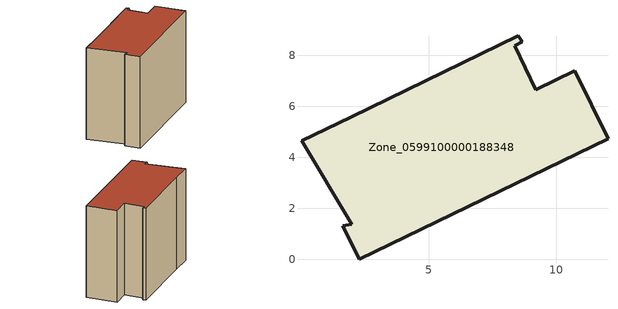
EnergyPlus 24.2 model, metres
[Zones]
Zone_0599100000188348
 floor ground (C_G): 1.99,1.38 0.02,4.66 1.96,5.58 8.51,8.77 8.66,8.52 8.38,8.37 9.19,6.64 10.72,7.39 12.03,4.72 2.28,0 1.63,1.33 z0
 wall outside (C_F): 12.03,4.72 10.72,7.39 9.19,6.64 8.38,8.37 8.66,8.52 8.51,8.77 1.96,5.58 0.02,4.66 1.99,1.38 1.63,1.33 2.28,0 12.03,4.72 z0:8.92
 roof outside (C_R): 1.99,1.38 1.63,1.33 2.28,0 12.03,4.72 10.72,7.39 9.19,6.64 8.38,8.37 8.66,8.52 8.51,8.77 1.96,5.58 0.02,4.66 z8.92
[BUILDING]
Pand.0599100000188348: North Axis=0; Terrain=City; Loads Convergence Tolerance Value=0.04; Temperature Convergence Tolerance Value=0.4; Solar Distribution=FullExterior; Maximum Number of Warmup Days=25; Minimum Number of Warmup Days=1
[Site:Location]
Rotterdam.The.Hague.AP_ZH_NLD Design_Conditions: Latitude=51.96; Longitude=4.45; Time Zone=1; Elevation=-4.5
[SITE:GROUNDTEMPERATURE:BUILDINGSURFACE]
18, 18, 18, 18, 18, 18, 18, 18, 18, 18, 18, 18
[MATERIAL] Thermal Absorptance=0.9; Solar Absorptance=0.7; Visible Absorptance=0.7
Name | Roughness | Thickness | Conductivity | Density | Specific Heat
G.TC.1946-1964 | MediumSmooth | 0.15 | 1 | 540 | 1210
F.TC.1946-1964 | Rough | 0.3 | 0.857143 | 1920 | 840
R.TC.1946-1964 | MediumRough | 0.2 | 0.235294 | 1500 | 1000
[CONSTRUCTION]
C_G: G.TC.1946-1964
C_F: F.TC.1946-1964
C_R: R.TC.1946-1964
[ZONE]
Zone_0599100000188348: Type=1; Multiplier=1; Ceiling Height=Autocalculate; Volume=Autocalculate; Floor Area=autocalculate; Part of Total Floor Area=Yes
[ZONEINFILTRATION:DESIGNFLOWRATE]
Infil_Zone_0599100000188348: Zone or ZoneList or Space or SpaceList=Zone_0599100000188348; Schedule=AlwaysOn; Design Flow Rate Calculation Method=Flow/Area; Flow Rate per Floor Area=0.003; Constant Term Coefficient=1; Temperature Term Coefficient=0; Velocity Term Coefficient=0; Velocity Squared Term Coefficient=0
[HVACTEMPLATE:ZONE:IDEALLOADSAIRSYSTEM]
Zone_0599100000188348: Maximum Heating Supply Air Temperature=50; Minimum Cooling Supply Air Temperature=13; Maximum Heating Supply Air Humidity Ratio=0.0156; Minimum Cooling Supply Air Humidity Ratio=0.0077; Heating Limit=NoLimit; Cooling Limit=NoLimit; Dehumidification Control Type=ConstantSensibleHeatRatio; Cooling Sensible Heat Ratio=0.7; Dehumidification Setpoint=60; Humidification Control Type=None; Humidification Setpoint=30; Outdoor Air Method=None; Outdoor Air Flow Rate per Person=0.00944; Outdoor Air Flow Rate per Zone Floor Area=0; Outdoor Air Flow Rate per Zone=0; Demand Controlled Ventilation Type=None; Outdoor Air Economizer Type=NoEconomizer; Heat Recovery Type=None; Sensible Heat Recovery Effectiveness=0.7; Latent Heat Recovery Effectiveness=0.65
[ZONECONTROL:THERMOSTAT]
ThermostatControl_Zone_0599100000188348: Zone or ZoneList=Zone_0599100000188348; Control Type Schedule=DualSetpointControlType; Control 1=Thermostat_Zone_0599100000188348; Temperature Difference Between Cutout And Setpoint=0
[THERMOSTATSETPOINT:DUALSETPOINT]
Thermostat_Zone_0599100000188348: Heating Setpoint Temperature Schedule=HeatingSetpoint_Zone_0599100000188348; Cooling Setpoint Temperature Schedule=CoolingSetpoint_Zone_0599100000188348
[SCHEDULE:COMPACT]
HeatingSetpoint_Zone_0599100000188348: Through: 12/31, For: AllDays, Until: 24:00, 21
CoolingSetpoint_Zone_0599100000188348: Through: 12/31, For: AllDays, Until: 24:00, 24
DualSetpointControlType: Through: 12/31, For: AllDays, Until: 24:00, 4
AlwaysOn: Through: 12/31, For: AllDays, Until: 24:00, 1
